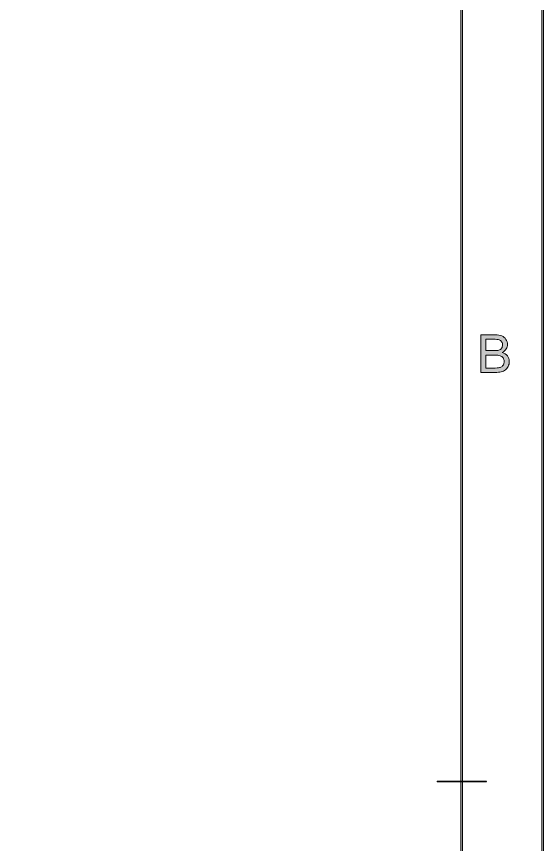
# Model space of a CAD drawing. Header units: inches. Extents: x 0.54 to 10.46, y 0.74 to 7.76.
# Drawn here: x 9.376 to 10.465, y 2.449 to 4.159 of the extents above; entities that cross this region are included whole.
import ezdxf

# ---------------------------------------------------------------- set-up
doc = ezdxf.new("R2010")
doc.units = ezdxf.units.IN
doc.header["$MEASUREMENT"] = 0
doc.layers.add('BG', color=7, linetype='Continuous')

# ---------------------------------------------------------------- blocks, each defined once
blk = doc.blocks.new('block 3')
at = {"layer": 'BG', "true_color": 0xffffff}
h = blk.add_hatch(color=7, dxfattribs=at)
h.dxf.hatch_style = 2
edge = h.paths.add_edge_path()
edge.add_spline(control_points=[(10.296, 0.9061), (10.296, 0.9061), (0.8711, 0.9061), (0.8711, 0.9061), (0.8702, 0.9061), (0.8694, 0.9069), (0.8694, 0.9079), (0.8694, 0.9079), (0.8694, 7.5922), (0.8694, 7.5922), (0.8694, 7.5931), (0.8702, 7.5939), (0.8711, 7.5939), (0.8711, 7.5939), (10.296, 7.5939), (10.296, 7.5939), (10.297, 7.5939), (10.2977, 7.5931), (10.2977, 7.5922), (10.2977, 7.5922), (10.2977, 0.9079), (10.2977, 0.9079), (10.2977, 0.9069), (10.297, 0.9061), (10.296, 0.9061)], knot_values=[0, 0, 0, 0, 1, 1, 1, 2, 2, 2, 3, 3, 3, 4, 4, 4, 5, 5, 5, 6, 6, 6, 7, 7, 7, 8, 8, 8, 8], degree=3, periodic=1)
h.paths.add_polyline_path([(0.8729, 0.9096), (10.2943, 0.9096), (10.2943, 7.5904), (0.8729, 7.5904)])
at = {"layer": 'BG', "lineweight": 0}
blk.add_lwpolyline([(0.8729, 0.9096), (10.2943, 0.9096), (10.2943, 7.5904), (0.8729, 7.5904), (0.8729, 0.9096)], dxfattribs=at)
blk.add_open_spline([(10.296, 0.9061), (10.296, 0.9061), (0.8711, 0.9061), (0.8711, 0.9061), (0.8702, 0.9061), (0.8694, 0.9069), (0.8694, 0.9079), (0.8694, 0.9079), (0.8694, 7.5922), (0.8694, 7.5922), (0.8694, 7.5931), (0.8702, 7.5939), (0.8711, 7.5939), (0.8711, 7.5939), (10.296, 7.5939), (10.296, 7.5939), (10.297, 7.5939), (10.2977, 7.5931), (10.2977, 7.5922), (10.2977, 7.5922), (10.2977, 0.9079), (10.2977, 0.9079), (10.2977, 0.9069), (10.297, 0.9061), (10.296, 0.9061)], degree=3, knots=[0, 0, 0, 0, 1, 1, 1, 2, 2, 2, 3, 3, 3, 4, 4, 4, 5, 5, 5, 6, 6, 6, 7, 7, 7, 8, 8, 8, 8], dxfattribs=at)
blk = doc.blocks.new('block 2')
at = {"layer": 'BG'}
blk.add_blockref('block 3', (0, 0), dxfattribs=at)
blk = doc.blocks.new('block 5')
at = {"layer": 'BG', "true_color": 0xffffff}
h = blk.add_hatch(color=7, dxfattribs=at)
h.dxf.hatch_style = 2
edge = h.paths.add_edge_path()
edge.add_spline(control_points=[(10.3461, 2.5782), (10.3461, 2.5782), (10.2458, 2.5782), (10.2458, 2.5782), (10.2455, 2.5782), (10.2452, 2.5785), (10.2452, 2.5789), (10.2452, 2.5793), (10.2455, 2.5796), (10.2458, 2.5796), (10.2458, 2.5796), (10.3461, 2.5796), (10.3461, 2.5796), (10.3465, 2.5796), (10.3468, 2.5793), (10.3468, 2.5789), (10.3468, 2.5785), (10.3465, 2.5782), (10.3461, 2.5782)], knot_values=[0, 0, 0, 0, 1, 1, 1, 2, 2, 2, 3, 3, 3, 4, 4, 4, 5, 5, 5, 6, 6, 6, 6], degree=3, periodic=1)
at = {"layer": 'BG', "lineweight": 0}
blk.add_open_spline([(10.3461, 2.5782), (10.3461, 2.5782), (10.2458, 2.5782), (10.2458, 2.5782), (10.2455, 2.5782), (10.2452, 2.5785), (10.2452, 2.5789), (10.2452, 2.5793), (10.2455, 2.5796), (10.2458, 2.5796), (10.2458, 2.5796), (10.3461, 2.5796), (10.3461, 2.5796), (10.3465, 2.5796), (10.3468, 2.5793), (10.3468, 2.5789), (10.3468, 2.5785), (10.3465, 2.5782), (10.3461, 2.5782)], degree=3, knots=[0, 0, 0, 0, 1, 1, 1, 2, 2, 2, 3, 3, 3, 4, 4, 4, 5, 5, 5, 6, 6, 6, 6], dxfattribs=at)
blk = doc.blocks.new('block 4')
at = {"layer": 'BG'}
blk.add_blockref('block 5', (0, 0), dxfattribs=at)
blk = doc.blocks.new('block 63')
at = {"layer": 'BG', "true_color": 0xffffff}
h = blk.add_hatch(color=7, dxfattribs=at)
h.dxf.hatch_style = 2
edge = h.paths.add_edge_path()
edge.add_spline(control_points=[(10.3354, 3.4236), (10.3354, 3.4236), (10.3354, 3.5014), (10.3354, 3.5014), (10.3354, 3.5014), (10.3646, 3.5014), (10.3646, 3.5014), (10.3706, 3.5014), (10.3753, 3.5006), (10.3789, 3.4991), (10.3825, 3.4975), (10.3853, 3.4951), (10.3874, 3.4918), (10.3894, 3.4885), (10.3904, 3.4851), (10.3904, 3.4815), (10.3904, 3.4782), (10.3895, 3.4751), (10.3877, 3.4721), (10.3859, 3.4692), (10.3832, 3.4668), (10.3795, 3.465), (10.3842, 3.4636), (10.3879, 3.4613), (10.3904, 3.458), (10.3929, 3.4546), (10.3942, 3.4507), (10.3942, 3.4462), (10.3942, 3.4425), (10.3934, 3.4391), (10.3919, 3.436), (10.3903, 3.4329), (10.3884, 3.4305), (10.3862, 3.4288), (10.3839, 3.427), (10.3811, 3.4258), (10.3776, 3.4249), (10.3742, 3.424), (10.37, 3.4236), (10.3651, 3.4236), (10.3651, 3.4236), (10.3354, 3.4236), (10.3354, 3.4236)], knot_values=[0, 0, 0, 0, 1, 1, 1, 2, 2, 2, 3, 3, 3, 4, 4, 4, 5, 5, 5, 6, 6, 6, 7, 7, 7, 8, 8, 8, 9, 9, 9, 10, 10, 10, 11, 11, 11, 12, 12, 12, 13, 13, 13, 14, 14, 14, 14], degree=3, periodic=1)
edge = h.paths.add_edge_path()
edge.add_spline(control_points=[(10.3457, 3.4687), (10.3457, 3.4687), (10.3625, 3.4687), (10.3625, 3.4687), (10.3671, 3.4687), (10.3704, 3.469), (10.3724, 3.4696), (10.375, 3.4704), (10.377, 3.4717), (10.3783, 3.4735), (10.3796, 3.4753), (10.3803, 3.4776), (10.3803, 3.4803), (10.3803, 3.4829), (10.3797, 3.4852), (10.3784, 3.4871), (10.3772, 3.4891), (10.3754, 3.4904), (10.3731, 3.4912), (10.3708, 3.4919), (10.3669, 3.4922), (10.3613, 3.4922), (10.3613, 3.4922), (10.3457, 3.4922), (10.3457, 3.4922), (10.3457, 3.4922), (10.3457, 3.4687), (10.3457, 3.4687)], knot_values=[0, 0, 0, 0, 1, 1, 1, 2, 2, 2, 3, 3, 3, 4, 4, 4, 5, 5, 5, 6, 6, 6, 7, 7, 7, 8, 8, 8, 9, 9, 9, 9], degree=3, periodic=1)
edge = h.paths.add_edge_path()
edge.add_spline(control_points=[(10.3457, 3.4328), (10.3457, 3.4328), (10.3651, 3.4328), (10.3651, 3.4328), (10.3684, 3.4328), (10.3708, 3.4329), (10.3721, 3.4332), (10.3745, 3.4336), (10.3765, 3.4343), (10.378, 3.4353), (10.3796, 3.4363), (10.3809, 3.4377), (10.382, 3.4396), (10.383, 3.4415), (10.3835, 3.4437), (10.3835, 3.4462), (10.3835, 3.4491), (10.3828, 3.4516), (10.3813, 3.4537), (10.3798, 3.4559), (10.3777, 3.4574), (10.3751, 3.4582), (10.3725, 3.4591), (10.3687, 3.4595), (10.3637, 3.4595), (10.3637, 3.4595), (10.3457, 3.4595), (10.3457, 3.4595), (10.3457, 3.4595), (10.3457, 3.4328), (10.3457, 3.4328)], knot_values=[0, 0, 0, 0, 1, 1, 1, 2, 2, 2, 3, 3, 3, 4, 4, 4, 5, 5, 5, 6, 6, 6, 7, 7, 7, 8, 8, 8, 9, 9, 9, 10, 10, 10, 10], degree=3, periodic=1)
at = {"layer": 'BG', "lineweight": 0}
for points, knots in [([(10.3354, 3.4236), (10.3354, 3.4236), (10.3354, 3.5014), (10.3354, 3.5014), (10.3354, 3.5014), (10.3646, 3.5014), (10.3646, 3.5014), (10.3706, 3.5014), (10.3753, 3.5006), (10.3789, 3.4991), (10.3825, 3.4975), (10.3853, 3.4951), (10.3874, 3.4918), (10.3894, 3.4885), (10.3904, 3.4851), (10.3904, 3.4815), (10.3904, 3.4782), (10.3895, 3.4751), (10.3877, 3.4721), (10.3859, 3.4692), (10.3832, 3.4668), (10.3795, 3.465), (10.3842, 3.4636), (10.3879, 3.4613), (10.3904, 3.458), (10.3929, 3.4546), (10.3942, 3.4507), (10.3942, 3.4462), (10.3942, 3.4425), (10.3934, 3.4391), (10.3919, 3.436), (10.3903, 3.4329), (10.3884, 3.4305), (10.3862, 3.4288), (10.3839, 3.427), (10.3811, 3.4258), (10.3776, 3.4249), (10.3742, 3.424), (10.37, 3.4236), (10.3651, 3.4236), (10.3651, 3.4236), (10.3354, 3.4236), (10.3354, 3.4236)], [0, 0, 0, 0, 1, 1, 1, 2, 2, 2, 3, 3, 3, 4, 4, 4, 5, 5, 5, 6, 6, 6, 7, 7, 7, 8, 8, 8, 9, 9, 9, 10, 10, 10, 11, 11, 11, 12, 12, 12, 13, 13, 13, 14, 14, 14, 14]), ([(10.3457, 3.4687), (10.3457, 3.4687), (10.3625, 3.4687), (10.3625, 3.4687), (10.3671, 3.4687), (10.3704, 3.469), (10.3724, 3.4696), (10.375, 3.4704), (10.377, 3.4717), (10.3783, 3.4735), (10.3796, 3.4753), (10.3803, 3.4776), (10.3803, 3.4803), (10.3803, 3.4829), (10.3797, 3.4852), (10.3784, 3.4871), (10.3772, 3.4891), (10.3754, 3.4904), (10.3731, 3.4912), (10.3708, 3.4919), (10.3669, 3.4922), (10.3613, 3.4922), (10.3613, 3.4922), (10.3457, 3.4922), (10.3457, 3.4922), (10.3457, 3.4922), (10.3457, 3.4687), (10.3457, 3.4687)], [0, 0, 0, 0, 1, 1, 1, 2, 2, 2, 3, 3, 3, 4, 4, 4, 5, 5, 5, 6, 6, 6, 7, 7, 7, 8, 8, 8, 9, 9, 9, 9]), ([(10.3457, 3.4328), (10.3457, 3.4328), (10.3651, 3.4328), (10.3651, 3.4328), (10.3684, 3.4328), (10.3708, 3.4329), (10.3721, 3.4332), (10.3745, 3.4336), (10.3765, 3.4343), (10.378, 3.4353), (10.3796, 3.4363), (10.3809, 3.4377), (10.382, 3.4396), (10.383, 3.4415), (10.3835, 3.4437), (10.3835, 3.4462), (10.3835, 3.4491), (10.3828, 3.4516), (10.3813, 3.4537), (10.3798, 3.4559), (10.3777, 3.4574), (10.3751, 3.4582), (10.3725, 3.4591), (10.3687, 3.4595), (10.3637, 3.4595), (10.3637, 3.4595), (10.3457, 3.4595), (10.3457, 3.4595), (10.3457, 3.4595), (10.3457, 3.4328), (10.3457, 3.4328)], [0, 0, 0, 0, 1, 1, 1, 2, 2, 2, 3, 3, 3, 4, 4, 4, 5, 5, 5, 6, 6, 6, 7, 7, 7, 8, 8, 8, 9, 9, 9, 10, 10, 10, 10])]:
    blk.add_open_spline(points, degree=3, knots=knots, dxfattribs=at)
blk = doc.blocks.new('block 62')
at = {"layer": 'BG'}
blk.add_blockref('block 63', (0, 0), dxfattribs=at)
blk = doc.blocks.new('block 69')
at = {"layer": 'BG', "true_color": 0xffffff}
h = blk.add_hatch(color=7, dxfattribs=at)
h.dxf.hatch_style = 2
edge = h.paths.add_edge_path()
edge.add_spline(control_points=[(10.4631, 0.739), (10.4631, 0.739), (0.5369, 0.739), (0.5369, 0.739), (0.5359, 0.739), (0.5352, 0.7398), (0.5352, 0.7407), (0.5352, 0.7407), (0.5352, 7.7593), (0.5352, 7.7593), (0.5352, 7.7602), (0.5359, 7.761), (0.5369, 7.761), (0.5369, 7.761), (10.4631, 7.761), (10.4631, 7.761), (10.4641, 7.761), (10.4648, 7.7602), (10.4648, 7.7593), (10.4648, 7.7593), (10.4648, 0.7407), (10.4648, 0.7407), (10.4648, 0.7398), (10.4641, 0.739), (10.4631, 0.739)], knot_values=[0, 0, 0, 0, 1, 1, 1, 2, 2, 2, 3, 3, 3, 4, 4, 4, 5, 5, 5, 6, 6, 6, 7, 7, 7, 8, 8, 8, 8], degree=3, periodic=1)
h.paths.add_polyline_path([(0.5386, 0.7425), (10.4614, 0.7425), (10.4614, 7.7575), (0.5386, 7.7575)])
at = {"layer": 'BG', "lineweight": 0}
blk.add_lwpolyline([(0.5386, 0.7425), (10.4614, 0.7425), (10.4614, 7.7575), (0.5386, 7.7575), (0.5386, 0.7425)], dxfattribs=at)
blk.add_open_spline([(10.4631, 0.739), (10.4631, 0.739), (0.5369, 0.739), (0.5369, 0.739), (0.5359, 0.739), (0.5352, 0.7398), (0.5352, 0.7407), (0.5352, 0.7407), (0.5352, 7.7593), (0.5352, 7.7593), (0.5352, 7.7602), (0.5359, 7.761), (0.5369, 7.761), (0.5369, 7.761), (10.4631, 7.761), (10.4631, 7.761), (10.4641, 7.761), (10.4648, 7.7602), (10.4648, 7.7593), (10.4648, 7.7593), (10.4648, 0.7407), (10.4648, 0.7407), (10.4648, 0.7398), (10.4641, 0.739), (10.4631, 0.739)], degree=3, knots=[0, 0, 0, 0, 1, 1, 1, 2, 2, 2, 3, 3, 3, 4, 4, 4, 5, 5, 5, 6, 6, 6, 7, 7, 7, 8, 8, 8, 8], dxfattribs=at)
blk = doc.blocks.new('block 68')
at = {"layer": 'BG'}
blk.add_blockref('block 69', (0, 0), dxfattribs=at)

msp = doc.modelspace()

# ---------------------------------------------------------------- block references
at = {"layer": 'BG'}
for name in ['block 68', 'block 2', 'block 62', 'block 4']:
    msp.add_blockref(name, (0, 0), dxfattribs=at)

doc.saveas('drawing.dxf')
